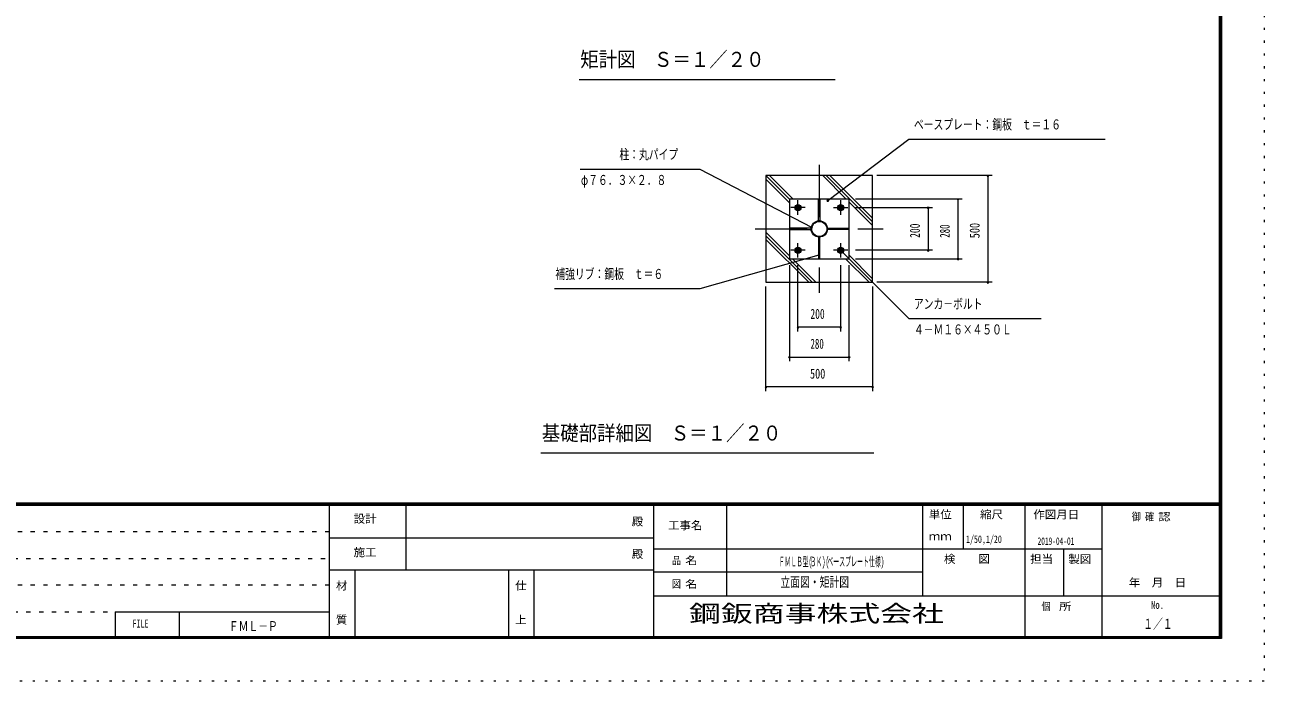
# Model space of a CAD drawing. Units: millimetres, scale not verified, with parts at other scales. Extents: x -22986 to 22989, y -10500 to 10500.
# Drawn here: x 8471 to 22989, y -10500 to -2815 of the extents above; entities that cross this region are included whole.
import ezdxf
from ezdxf.enums import TextEntityAlignment as Align

# ---------------------------------------------------------------- set-up
doc = ezdxf.new("R2010")
doc.units = ezdxf.units.MM
doc.header["$LTSCALE"] = 50
for name, pattern in [('USER1', [3, 1, -2]), ('USER3', [24, 12, -5, 2, -5]), ('USER4', [3, 0.5, -2.5])]:
    doc.linetypes.add(name, pattern=pattern)
doc.layers.add('0-1_0-F1TEXT', color=7, linetype='Continuous')
doc.layers.add('0-E_2-5DIM', color=7, linetype='Continuous')
for name, color, linetype, lineweight in [('0-6_2-03BODL', 7, 'Continuous', 18), ('0-8_2-23CENTER', 3, 'USER3', 18), ('0-9_2-43THIN', 4, 'Continuous', 18), ('0-A_2-53DIM', 3, 'Continuous', 18), ('0-B_2-63HATCH', 2, 'Continuous', 18), ('0-C_F-F4PAPAER', 5, 'Continuous', 18), ('0-D_F-E_J_ADD', 5, 'USER4', 18)]:
    doc.layers.add(name, color=color, linetype=linetype, lineweight=lineweight)
doc.styles.add('ＭＳ ゴシック', font='')
doc.styles.get('ＭＳ ゴシック').set_extended_font_data('MS Gothic')

msp = doc.modelspace()

# ---------------------------------------------------------------- linework, layer by layer
at = {"layer": '0-6_2-03BODL'}
for p, q in [((17770.19, -5059.69), (17785.19, -5059.69)), ((17632.31, -5212.57), (17632.31, -5197.57)), ((17923.06, -5197.57), (17923.06, -5212.57)), ((17785.19, -5350.44), (17770.19, -5350.44))]:
    msp.add_line(p, q, dxfattribs=at)
for points in [[(18402.69, -5830.07), (18402.69, -4580.07), (17152.69, -4580.07), (17152.69, -5830.07)], [(18127.69, -5555.07), (18127.69, -4855.07), (17427.69, -4855.07), (17427.69, -5555.07)], [(17539.96, -4976.32), (17552.23, -4955.07), (17539.96, -4933.82), (17515.42, -4933.82), (17503.15, -4955.07), (17515.42, -4976.32)], [(17770.19, -5109.69), (17770.19, -4859.69), (17785.19, -4859.69), (17785.19, -5109.69)], [(18015.42, -4976.32), (18003.15, -4955.07), (18015.42, -4933.82), (18039.96, -4933.82), (18052.22, -4955.07), (18039.96, -4976.32)], [(17682.31, -5212.57), (17682.31, -5197.57), (17432.31, -5197.57), (17432.31, -5212.57)], [(17873.06, -5197.57), (18123.06, -5197.57), (18123.06, -5212.57), (17873.06, -5212.57)], [(17785.19, -5550.44), (17785.19, -5300.44), (17770.19, -5300.44), (17770.19, -5550.44)], [(17539.96, -5433.82), (17515.42, -5433.82), (17503.15, -5455.07), (17515.42, -5476.32), (17539.96, -5476.32), (17552.23, -5455.07)], [(18039.96, -5476.32), (18015.42, -5476.32), (18003.15, -5455.07), (18015.42, -5433.82), (18039.96, -5433.82), (18052.22, -5455.07)]]:
    msp.add_lwpolyline(points, close=True, dxfattribs=at)
for centre, radius in [((17527.69, -4955.07), 35), ((17527.69, -4955.07), 26.88), ((17527.69, -4955.07), 20.62), ((18027.69, -4955.07), 35), ((18027.69, -4955.07), 26.88), ((18027.69, -4955.07), 20.62), ((17527.69, -4955.07), 15), ((18027.69, -4955.07), 15), ((17777.69, -5205.07), 95.38), ((17777.69, -5205.07), 88.38), ((17527.69, -5455.07), 35), ((17527.69, -5455.07), 26.88), ((17527.69, -5455.07), 20.62), ((17527.69, -5455.07), 15), ((18027.69, -5455.07), 35), ((18027.69, -5455.07), 26.88), ((18027.69, -5455.07), 20.62), ((18027.69, -5455.07), 15)]:
    msp.add_circle(centre, radius, dxfattribs=at)
at = {"layer": '0-8_2-23CENTER'}
for p, q in [((17777.69, -4455.07), (17777.69, -5955.07)), ((17527.69, -5040.43), (17527.69, -4869.71)), ((18027.69, -4869.71), (18027.69, -5040.43)), ((17613.05, -4955.07), (17442.33, -4955.07)), ((17942.33, -4955.07), (18113.05, -4955.07)), ((17027.68, -5205.07), (18527.68, -5205.07)), ((17527.69, -5540.43), (17527.69, -5369.71)), ((18027.69, -5369.71), (18027.69, -5540.43)), ((17613.05, -5455.07), (17442.33, -5455.07)), ((18113.05, -5455.07), (17942.33, -5455.07))]:
    msp.add_line(p, q, dxfattribs=at)
at = {"layer": '0-9_2-43THIN'}
for centre in [(17527.69, -4955.07), (18027.69, -4955.07), (17527.69, -5455.07), (18027.69, -5455.07)]:
    msp.add_circle(centre, 11.25, dxfattribs=at)
at = {"layer": '0-A_2-53DIM'}
for p, q in [((14965.19, -3455.07), (17965.19, -3455.07)), ((17876.46, -4871.48), (18827.69, -4155.07)), ((18827.69, -4155.07), (21127.69, -4155.07)), ((19802.69, -4580.07), (18452.69, -4580.07)), ((19762.69, -4580.07), (19742.69, -4580.07)), ((19752.69, -4580.07), (19752.69, -5830.07)), ((17886.46, -4871.48), (17866.46, -4871.48)), ((19452.68, -4855.07), (18202.69, -4855.07)), ((19412.69, -4855.07), (19392.69, -4855.07)), ((19402.69, -5555.07), (19402.69, -4855.07)), ((18202.69, -4955.07), (19102.69, -4955.07)), ((19062.69, -4955.07), (19042.69, -4955.07)), ((19052.69, -4955.07), (19052.69, -5455.07)), ((17698.14, -5184.85), (17678.14, -5184.85)), ((17783.31, -5513.62), (17763.31, -5513.62)), ((18051.8, -5467.87), (18031.8, -5467.87)), ((19102.69, -5455.07), (18202.69, -5455.07)), ((19062.69, -5455.07), (19042.69, -5455.07)), ((17427.69, -5630.07), (17427.69, -6755.07)), ((17527.69, -6405.07), (17527.69, -5630.07)), ((18027.69, -5630.07), (18027.69, -6405.07)), ((18127.69, -6755.07), (18127.69, -5630.07)), ((18202.69, -5555.07), (19452.68, -5555.07)), ((19412.69, -5555.07), (19392.69, -5555.07)), ((17152.69, -7105.07), (17152.69, -5880.07)), ((18402.69, -5880.07), (18402.69, -7105.07)), ((19802.69, -5830.07), (18452.69, -5830.07)), ((19762.69, -5830.07), (19742.69, -5830.07)), ((17537.69, -6355.07), (17517.69, -6355.07)), ((18027.69, -6355.07), (17527.69, -6355.07)), ((18037.69, -6355.07), (18017.69, -6355.07)), ((17437.69, -6705.07), (17417.69, -6705.07)), ((17427.69, -6705.07), (18127.69, -6705.07)), ((18137.69, -6705.07), (18117.69, -6705.07)), ((17162.69, -7055.07), (17142.69, -7055.07)), ((18402.69, -7055.07), (17152.69, -7055.07)), ((18412.69, -7055.07), (18392.69, -7055.07)), ((18415.19, -7830.07), (14515.19, -7830.07))]:
    msp.add_line(p, q, dxfattribs=at)
for points in [[(14977.69, -4505.07), (16377.69, -4505.07), (17688.14, -5184.85)], [(17773.31, -5513.62), (16377.69, -5905.07), (14677.69, -5905.07)], [(18041.8, -5467.87), (18827.69, -6255.07), (20377.69, -6255.07)]]:
    msp.add_lwpolyline(points, dxfattribs=at)
for centre in [(19752.69, -4580.07), (17876.46, -4871.48), (19402.69, -4855.07), (19052.69, -4955.07), (17688.14, -5184.85), (17773.31, -5513.62), (18041.8, -5467.87), (19052.69, -5455.07), (19402.69, -5555.07), (19752.69, -5830.07), (17527.69, -6355.07), (18027.69, -6355.07), (17427.69, -6705.07), (18127.69, -6705.07), (17152.69, -7055.07), (18402.69, -7055.07)]:
    msp.add_arc(centre, 10, 180, 0, dxfattribs=at)
at = {"layer": '0-B_2-63HATCH'}
for p, q in [((17152.69, -4580.07), (17427.68, -4855.07)), ((17152.69, -4622.49), (17427.69, -4897.5)), ((17470.11, -4855.07), (17195.11, -4580.07)), ((18092.37, -4855.07), (17817.37, -4580.07)), ((17859.79, -4580.07), (18402.69, -5122.96)), ((18402.69, -5080.54), (17902.22, -4580.07)), ((18402.69, -5165.39), (18127.69, -4890.39)), ((17152.69, -5244.75), (17427.69, -5519.75)), ((17695.58, -5830.07), (17152.69, -5287.17)), ((17152.69, -5329.6), (17653.15, -5830.07)), ((18127.69, -5512.64), (18402.69, -5787.64)), ((17463, -5555.07), (17738.01, -5830.07)), ((18085.26, -5555.07), (18360.26, -5830.07)), ((18402.69, -5830.07), (18127.69, -5555.07))]:
    msp.add_line(p, q, dxfattribs=at)
at = {"layer": '0-C_F-F4PAPAER'}
for p, q in [((22464.1, -8415), (-6185.9, -8415)), ((-6185.9, -8417.5), (22464.1, -8417.5)), ((22464.1, -8420), (-6185.9, -8420)), ((-6185.9, -8422.5), (22464.1, -8422.5)), ((22464.1, -8425), (-6185.9, -8425)), ((-6185.9, -8427.5), (22464.1, -8427.5)), ((22464.1, -8430), (-6185.9, -8430)), ((-6185.9, -8432.5), (22464.1, -8432.5)), ((22464.1, -8435), (-6185.9, -8435)), ((-6185.9, -8437.5), (22464.1, -8437.5)), ((22464.1, -8440), (-6185.9, -8440)), ((12039.1, -10000), (12039.1, -8440)), ((12939.1, -9200), (12939.1, -8440)), ((15839.1, -10000), (15839.1, -8440)), ((16689.1, -8440), (16689.1, -9500)), ((18989.1, -9500), (18989.1, -8440)), ((19464.1, -8440), (19464.1, -8950)), ((20189.1, -10000), (20189.1, -8440)), ((21089.1, -10000), (21089.1, -8440)), ((12039.1, -8820), (15839.1, -8820)), ((15839.1, -8950), (21089.1, -8950)), ((20639.1, -8950), (20639.1, -9500)), ((15839.1, -9200), (12039.1, -9200)), ((12339.1, -9200), (12339.1, -10000)), ((14139.1, -9200), (14139.1, -10000)), ((14439.1, -10000), (14439.1, -9200)), ((18989.1, -9225), (15839.1, -9225)), ((15839.1, -9500), (22489.1, -9500)), ((9531.1, -9688), (9531.1, -10000)), ((9531.1, -9688), (12039.1, -9688)), ((10281.1, -9688), (10281.1, -10000))]:
    msp.add_line(p, q, dxfattribs=at)
at = {"layer": '0-C_F-F4PAPAER', "color": 6, "linetype": 'USER1'}
for p, q in [((12039.1, -8752), (-6210.9, -8752)), ((-6210.9, -9064), (12039.1, -9064)), ((12039.1, -9376), (-6210.9, -9376)), ((-6210.9, -9688), (9531.1, -9688))]:
    msp.add_line(p, q, dxfattribs=at)
at = {"layer": '0-C_F-F4PAPAER'}
for points in [[(22489.1, -10000), (-6210.9, -10000), (-6210.9, 10100), (22489.1, 10100)], [(22486.6, -9997.5), (22486.6, 10097.5), (-6208.4, 10097.5), (-6208.4, -9997.5)], [(22484.1, -9995), (-6205.9, -9995), (-6205.9, 10095), (22484.1, 10095)], [(22481.6, -9992.5), (22481.6, 10092.5), (-6203.4, 10092.5), (-6203.4, -9992.5)], [(22479.1, -9990), (-6200.9, -9990), (-6200.9, 10090), (22479.1, 10090)], [(22476.6, -9987.5), (22476.6, 10087.5), (-6198.4, 10087.5), (-6198.4, -9987.5)], [(22474.1, -9985), (-6195.9, -9985), (-6195.9, 10085), (22474.1, 10085)], [(22471.6, -9982.5), (-6193.4, -9982.5), (-6193.4, 10082.5), (22471.6, 10082.5)], [(22469.1, -9980), (22469.1, 10080), (-6190.9, 10080), (-6190.9, -9980)], [(22466.6, -9977.5), (22466.6, 10077.5), (-6188.4, 10077.5), (-6188.4, -9977.5)], [(22464.1, -9975), (22464.1, 10075), (-6185.9, 10075), (-6185.9, -9975)]]:
    msp.add_lwpolyline(points, close=True, dxfattribs=at)
at = {"layer": '0-D_F-E_J_ADD'}
msp.add_lwpolyline([(22989.1, -10500), (-6710.9, -10500), (-6710.9, 10500), (22989.1, 10500)], close=True, dxfattribs=at)

# ---------------------------------------------------------------- texts
at = {"layer": '0-1_0-F1TEXT', "style": 'ＭＳ ゴシック'}
for s, height, width, p in [('1/50,1/20', 87.91, 0.65, (19496.28, -8907.7)), ('2019-04-01', 87.91, 0.6, (20334.34, -8930.02)), ('ＦＭＬＢ型(', 110.7, 0.45, (17303.25, -9187.84)), ('ＢＫ)(', 110.7, 0.45, (17670.34, -9187.84)), ('ベースプレート仕様)', 110.7, 0.45, (17870.57, -9187.84)), ('立面図・矩計図', 117.2, 0.7, (17322.1, -9432.74)), ('ＦＭＬ－Ｐ', 117.2, 0.7, (10860.85, -9948.94)), ('１／１', 117.2, 0.7, (21572.1, -9922.49))]:
    msp.add_text(s, height=height, dxfattribs=dict(at, width=width)).set_placement(p, align=Align.BOTTOM_LEFT)
at = {"layer": '0-A_2-53DIM', "color": 7, "style": 'ＭＳ ゴシック'}
for s, height, width, p in [('矩計図\u3000Ｓ＝１／２０', 175.8, 0.9, (14977.19, -3360.42)), ('ベースプレート：鋼板\u3000ｔ＝１６', 117.2, 0.7, (18885.69, -4075.3)), ('柱：丸パイプ', 117.2, 0.7, (15435.69, -4425.3)), ('φ７６．３×２．８', 117.2, 0.7, (14985.69, -4725.31)), ('補強リブ：鋼板\u3000ｔ＝６', 117.2, 0.7, (14685.68, -5825.31)), ('アンカ－ボルト', 117.2, 0.7, (18885.69, -6175.3)), ('200', 117.2, 0.7, (17673.37, -6293.07)), ('４－Ｍ１６×４５０Ｌ', 117.2, 0.7, (18885.69, -6475.31)), ('280', 117.2, 0.65, (17674.55, -6643.07)), ('500', 117.2, 0.75, (17668.7, -6993.07)), ('基礎部詳細図\u3000Ｓ＝１／２０', 175.8, 0.9, (14527.19, -7735.42))]:
    msp.add_text(s, height=height, dxfattribs=dict(at, width=width)).set_placement(p, align=Align.BOTTOM_LEFT)
for s, width, p in [('200', 0.7, (18990.69, -5309.39)), ('280', 0.65, (19340.69, -5308.2)), ('500', 0.75, (19690.69, -5314.05))]:
    msp.add_text(s, height=117.2, rotation=90, dxfattribs=dict(at, width=width)).set_placement(p, align=Align.BOTTOM_LEFT)
at = {"layer": '0-C_F-F4PAPAER', "color": 7, "style": 'ＭＳ ゴシック'}
for s, height, width, p in [('設計', 93.77, 1.05, (12323, -8674.23)), ('単位', 93.77, 1.05, (19060.5, -8623.69)), ('縮尺', 93.77, 1.05, (19660.5, -8623.69)), ('作図月日', 93.77, 1.05, (20284.4, -8624.71)), ('御 ', 88.56, 0.85, (21438.25, -8644.83)), ('確 ', 88.56, 0.85, (21592.64, -8644.83)), ('認', 88.56, 1.2, (21747.02, -8644.83)), ('殿', 93.77, 1.05, (15580.5, -8706.19)), ('工事名', 93.77, 1.05, (16005.5, -8751.19)), ('ｍｍ', 93.77, 1.05, (19060.5, -8878.69)), ('施工', 93.77, 1.05, (12323, -9066.19)), ('殿', 93.77, 1.05, (15580.5, -9086.19)), ('品 ', 88.56, 0.85, (16051.75, -9157.9)), ('名', 88.56, 1.2, (16206.14, -9157.9)), ('検\u3000\u3000図', 93.77, 1.05, (19238, -9143.69)), ('担当', 93.77, 1.05, (20248, -9143.69)), ('製図', 93.77, 1.05, (20693.98, -9146.14)), ('\u3000年\u3000月\u3000日', 93.77, 1.05, (21269.24, -9420.62)), ('材', 93.77, 1.05, (12115.5, -9456.19)), ('仕', 93.77, 1.05, (14215.5, -9456.19)), ('図 ', 88.56, 0.85, (16051.75, -9432.9)), ('名', 88.56, 1.2, (16206.14, -9432.9)), ('個  ', 88.56, 0.85, (20380.5, -9695.4)), ('所', 88.56, 1.2, (20586.35, -9695.4)), ('No.', 93.77, 0.8, (21663, -9681.19)), ('質', 93.77, 1.05, (12115.5, -9856.19)), ('上', 93.77, 1.05, (14215.5, -9856.19)), ('FILE', 93.77, 0.7, (9733.75, -9900.19))]:
    msp.add_text(s, height=height, dxfattribs=dict(at, width=width)).set_placement(p, align=Align.BOTTOM_LEFT)
at = {"layer": '0-E_2-5DIM', "style": 'ＭＳ ゴシック', "width": 1.4}
msp.add_text('鋼鈑商事株式会社', height=195.4, dxfattribs=at).set_placement((16252.32, -9863.48), align=Align.BOTTOM_LEFT)

doc.saveas('drawing.dxf')
